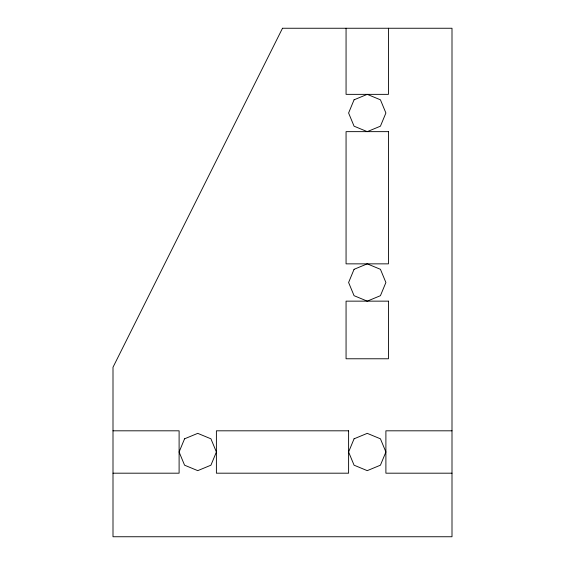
<?xml version="1.0" encoding="UTF-8"?>
<svg xmlns="http://www.w3.org/2000/svg" width="565" height="565" viewBox="0 0 565 565"><rect width="100%" height="100%" fill="white"/><g stroke="black" fill="none" stroke-linecap="round" stroke-linejoin="round"><path stroke-width="0.85" d="M113 430.812L179.105 430.812L179.105 473.188L113 473.188M452 430.812L385.895 430.812L385.895 473.188L452 473.188M388.438 28.25L388.438 94.355L346.062 94.355L346.062 28.25M184.564 438.814L179.105 452L184.564 465.186L197.75 470.645L210.936 465.186L216.395 452L210.936 438.814L197.75 433.355L184.564 438.814M354.064 99.814L348.605 113L354.064 126.186L367.25 131.645L380.436 126.186L385.895 113L380.436 99.814L367.25 94.355L354.064 99.814M354.064 269.314L348.605 282.5L354.064 295.686L367.25 301.145L380.436 295.686L385.895 282.5L380.436 269.314L367.25 263.855L354.064 269.314M354.064 438.814L348.605 452L354.064 465.186L367.25 470.645L380.436 465.186L385.895 452L380.436 438.814L367.25 433.355L354.064 438.814M282.5 28.25L113 367.25L113 536.75L452 536.75L452 28.25L282.5 28.25M388.438 131.645L346.062 131.645L346.062 263.855L388.438 263.855L388.438 131.645M388.438 301.145L346.062 301.145L346.062 358.775L388.438 358.775L388.438 301.145M348.605 430.812L216.395 430.812L216.395 473.188L348.605 473.188L348.605 430.812"/></g></svg>
